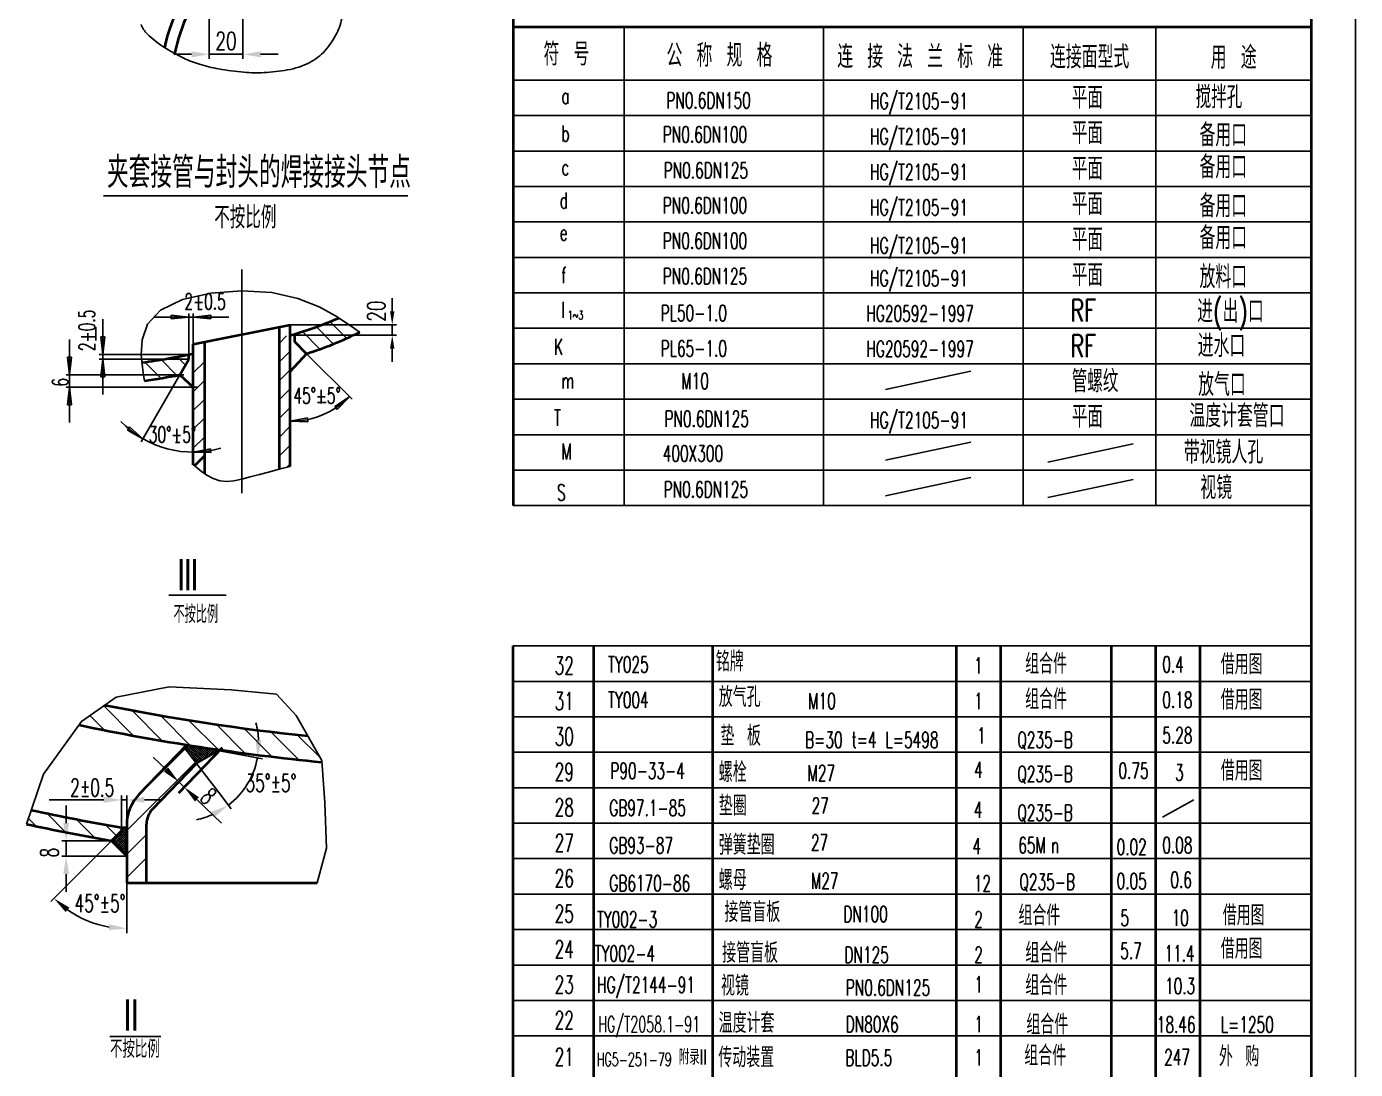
# Model space of a CAD drawing. Extents: x 1471 to 2065, y -218 to 623.
# Drawn here: x 1764.7 to 2064.6, y 14.1 to 249.5 of the extents above; entities that cross this region are included whole.
import ezdxf

# ---------------------------------------------------------------- set-up
doc = ezdxf.new("R2010")
doc.units = 0
doc.header["$LTSCALE"] = 10
doc.header["$MEASUREMENT"] = 0
doc.linetypes.add('CENTER', pattern=[2, 1.25, -0.25, 0.25, -0.25])
doc.layers.get('0').update_dxf_attribs({"linetype": 'CONTINUOUS', "lineweight": 25})
doc.layers.get('DEFPOINTS').update_dxf_attribs({"linetype": 'CONTINUOUS', "lineweight": 25})
doc.layers.add('1', color=1, linetype='CONTINUOUS', lineweight=40)
doc.layers.add('2', color=3, linetype='CENTER', lineweight=25)
doc.styles.add('HZ', font='txt', dxfattribs={"width": 0.5, "bigfont": 'hztxt'})
doc.styles.get("Standard").update_dxf_attribs({"font": 'txt.shx', "width": 0.7, "bigfont": 'hztxt.shx'})
doc.dimstyles.get("Standard").update_dxf_attribs({"dimtxt": 0.18, "dimasz": 0.18, "dimexe": 0.18, "dimexo": 0.0625, "dimgap": 0.09, "dimtad": 0, "dimtih": 1, "dimtoh": 1, "dimdec": 4, "dimzin": 0, "dimdsep": 46, "dimtxsty": 'Standard', "dimcen": 0.09, "dimadec": 0, "dimazin": 0, "dimtfac": 1, "dimtdec": 4, "dimtofl": 0, "dimtmove": 0, "dimatfit": 3, "dimfxl": 1, "dimtolj": 1, "dimtzin": 0, "dimarcsym": 0})
pattern_1 = [(45, (1561.761, -438.6425), (-0.26516504, 0.26516504), []), (135, (1561.761, -438.6425), (-0.26516504, -0.26516504), [])]

# ---------------------------------------------------------------- blocks, each defined once
blk = doc.blocks.new('*D157')
for p, q in [((-278.140252, 22.231628), (-284.546287, 20.755195)), ((-271.126042, 22.776512), (-278.140252, 22.231628)), ((-264.344278, 22.359547), (-271.126042, 22.776512)), ((-258.494925, 21.026955), (-264.344278, 22.359547)), ((-253.715323, 19.131022), (-258.494925, 21.026955)), ((-289.503525, 18.377508), (-292.413364, 15.207608)), ((-284.546287, 20.755195), (-289.503525, 18.377508)), ((-250.002154, 17.100551), (-253.715323, 19.131022)), ((-292.413364, 15.207608), (-293.645278, 11.669498)), ((-247.352102, 15.364345), (-250.002154, 17.100551)), ((-245.718245, 14.249614), (-247.352102, 15.364345)), ((-244.879237, 13.677184), (-245.718245, 14.249614)), ((-244.570128, 13.466289), (-244.879237, 13.677184)), ((-244.52597, 13.436161), (-244.570128, 13.466289)), ((-293.645278, 11.669498), (-293.810757, 8.265926)), ((-293.810757, 8.265926), (-293.521296, 5.499639)), ((-293.521296, 5.499639), (-293.279947, 3.742091)), ((-293.279947, 3.742091), (-293.103827, 2.459556)), ((-293.156011, 2.839566), (-293.11035, 2.507057))]:
    blk.add_line(p, q)
blk = doc.blocks.new('*D159')
for p, q in [((-247.475134, 12.020278), (-251.22831, 15.773453)), ((-253.511754, 9.571616), (-257.474737, 13.534599)), ((-250.44163, 10.744132), (-254.300254, 14.602757)), ((-244.607291, 13.395075), (-244.911225, 13.699009)), ((-289.387709, 3.021164), (-293.007314, 6.64077)), ((-285.773311, 3.649407), (-289.335602, 7.211697)), ((-283.862358, 5.981094), (-285.735926, 7.854663)), ((-293.073045, 2.463859), (-293.109412, 2.500226))]:
    blk.add_line(p, q)
blk = doc.blocks.new('*D161')
for p, q in [((-285.140176, 3.767848), (-293.848597, -11.315579)), ((-296.961156, -8.709143), (-296.448173, -7.976527)), ((-293.448597, -10.622758), (-296.961156, -8.709143)), ((-293.448597, -10.622758), (-296.448173, -7.976527)), ((-282.090597, -8.229753), (-282.090597, -14.466125)), ((-282.090597, -13.666125), (-278.169772, -12.87421)), ((-282.090597, -13.666125), (-278.091823, -13.765165)), ((-278.091823, -13.765165), (-278.169772, -12.87421))]:
    blk.add_line(p, q)
blk = doc.blocks.new('*D163')
for p, q in [((-261.019971, 12.57298), (-262.701981, 10.890969)), ((-260.201981, 9.148329), (-262.701981, 6.648329)), ((-281.94525, 8.618263), (-282.090597, 8.472916)), ((-279.590597, 6.730275), (-282.090597, 4.230275)), ((-260.201981, 4.905688), (-262.701981, 2.405688)), ((-279.590597, 2.487635), (-282.090597, -0.012365)), ((-260.201981, 0.663047), (-262.701981, -1.836953)), ((-279.590597, -1.755006), (-282.090597, -4.255006)), ((-260.201981, -3.579593), (-262.701981, -6.079593)), ((-279.590597, -5.997647), (-282.090597, -8.497647)), ((-260.201981, -7.822234), (-262.701981, -10.322234)), ((-279.590597, -10.240287), (-282.090597, -12.740287)), ((-260.201981, -12.064875), (-262.701981, -14.564875)), ((-260.201981, -16.307515), (-260.969865, -17.0754))]:
    blk.add_line(p, q)
blk = doc.blocks.new('*D162')
for p, q in [((-281.676776, -16.849857), (-282.090597, -16.517266)), ((-281.967983, -16.615812), (-282.07527, -16.529584)), ((-281.109687, -17.30563), (-281.676776, -16.849857)), ((-280.203915, -18.015056), (-281.109687, -17.30563)), ((-263.250767, -17.658709), (-265.108177, -18.138238)), ((-261.792519, -17.285518), (-263.250767, -17.658709)), ((-260.872989, -17.050656), (-261.792519, -17.285518)), ((-260.400798, -16.930051), (-260.872989, -17.050656)), ((-260.226833, -16.885618), (-260.400798, -16.930051)), ((-260.201981, -16.87927), (-260.226833, -16.885618)), ((-279.013286, -18.842134), (-280.203915, -18.015056)), ((-277.620784, -19.608877), (-279.013286, -18.842134)), ((-276.109393, -20.137302), (-277.620784, -19.608877)), ((-274.541734, -20.295113), (-276.109393, -20.137302)), ((-272.89897, -20.132777), (-274.541734, -20.295113)), ((-271.141901, -19.746451), (-272.89897, -20.132777)), ((-269.231326, -19.232293), (-271.141901, -19.746451)), ((-267.167459, -18.678101), (-269.231326, -19.232293)), ((-265.108177, -18.138238), (-267.167459, -18.678101))]:
    blk.add_line(p, q)
blk = doc.blocks.new('*D164')
blk.add_line((-279.590597, -14.482928), (-281.832428, -16.724759))
blk = doc.blocks.new('*D158')
for p, q in [((-283.090597, 16.836135), (-291.090597, 16.836135)), ((-283.090597, 16.836135), (-287.065522, 17.283314)), ((-287.065522, 17.283314), (-287.065522, 16.388956)), ((-283.090597, 16.836135), (-287.065522, 16.388956)), ((-283.090597, 8.380276), (-283.090597, 17.636135)), ((-282.090597, 16.836135), (-283.090597, 16.836135)), ((-282.090597, 8.590794), (-282.090597, 17.636135)), ((-282.090597, 16.836135), (-278.115672, 17.283314)), ((-282.090597, 16.836135), (-274.090597, 16.836135)), ((-282.090597, 16.836135), (-278.115672, 16.388956)), ((-278.115672, 17.283314), (-278.115672, 16.388956))]:
    blk.add_line(p, q)
blk = doc.blocks.new('*D165')
for p, q in [((-302.523173, 8.380276), (-302.523173, 16.380276)), ((-302.523173, 8.380276), (-302.970352, 12.355202)), ((-302.970352, 12.355202), (-302.075994, 12.355202)), ((-302.523173, 8.380276), (-302.075994, 12.355202)), ((-283.090597, 8.380276), (-303.323173, 8.380276)), ((-283.090597, 7.317823), (-303.323173, 7.317823)), ((-302.523173, 7.317823), (-302.970352, 3.342898)), ((-302.523173, 8.380276), (-302.523173, 7.317823)), ((-302.523173, 7.317823), (-302.523173, -0.682177)), ((-302.523173, 7.317823), (-302.075994, 3.342898)), ((-302.970352, 3.342898), (-302.075994, 3.342898))]:
    blk.add_line(p, q)
blk = doc.blocks.new('*D166')
for p, q in [((-309.982883, 3.767848), (-309.982883, 11.767848)), ((-309.982883, 3.767848), (-310.430062, 7.742773)), ((-310.430062, 7.742773), (-309.535704, 7.742773)), ((-309.982883, 3.767848), (-309.535704, 7.742773)), ((-284.250081, 3.767848), (-310.782883, 3.767848)), ((-309.982883, 3.767848), (-309.982883, 1.000134)), ((-281.078098, 1.000134), (-310.782883, 1.000134)), ((-309.982883, 1.000134), (-310.430062, -2.974792)), ((-309.982883, 1.000134), (-309.982883, -6.999866)), ((-309.982883, 1.000134), (-309.535704, -2.974792)), ((-310.430062, -2.974792), (-309.535704, -2.974792))]:
    blk.add_line(p, q)
blk = doc.blocks.new('*D160')
for p, q in [((-256.544868, 8.554441), (-246.262419, -1.728008)), ((-246.828104, -1.162322), (-250.160515, -3.374796)), ((-246.828104, -1.162322), (-249.585632, -4.059914)), ((-260.201981, -6.701964), (-256.281156, -5.910049)), ((-256.203207, -6.801004), (-256.281156, -5.910049)), ((-249.585632, -4.059914), (-250.160515, -3.374796)), ((-260.201981, -6.701964), (-256.203207, -6.801004))]:
    blk.add_line(p, q)
blk = doc.blocks.new('*D178')
at = {"color": 0, "lineweight": -2}
for p, q in [((1805.96, 264.75), (1805.96, 242.2)), ((1813.52, 264.48), (1813.52, 242.2)), ((1801.96, 243.2), (1797.96, 243.2)), ((1805.96, 243.2), (1813.52, 243.2)), ((1817.52, 243.2), (1821.52, 243.2))]:
    blk.add_line(p, q, dxfattribs=at)
at = {"color": 0}
for points in [[(1801.96, 243.86), (1801.96, 242.53), (1805.96, 243.2)], [(1817.52, 243.86), (1817.52, 242.53), (1813.52, 243.2)]]:
    blk.add_solid(points, dxfattribs=at)
at = {"layer": 'DEFPOINTS', "color": 0}
for p in [(1805.96, 264.75), (1813.52, 264.48), (1813.52, 243.2)]:
    blk.add_point(p, dxfattribs=at)
at = {"color": 0, "insert": (1809.74, 246.2), "char_height": 4, "attachment_point": 5}
blk.add_mtext('\\A1;20', dxfattribs=at)

msp = doc.modelspace()

# ---------------------------------------------------------------- hatches: boundary and pattern name
h = msp.add_hatch()
h.set_pattern_fill('ANSI31', color=0, scale=30, angle=90, style=0)
h.set_pattern_definition([(135, (1559.642, -444.9897), (-2.65165, -2.65165), [])])
h.paths.add_polyline_path([(1782.39159, 96.33986), (1777.10337, 92.66698), (1776.53241, 91.86892, 0.027457696), (1831.37726, 83.47326), (1831.35316, 83.81013), (1828.1924, 89.37903, -0.023175813)])
h.paths.add_polyline_path([(1783.91289, 65.71488), (1786.15493, 67.95692), (1786.15493, 68.70432, -0.009321612), (1765.82126, 72.64967), (1764.74082, 69.47201, 0.00873977)])
h = msp.add_hatch()
h.set_pattern_fill('ANSI37', color=0, scale=3, style=0)
h.set_pattern_definition(pattern_1)
h.paths.add_polyline_path([(1808.1108, 86.02606), (1800.88245, 87.37977), (1800.29673, 86.7722), (1803.0686, 83.16373)])
h = msp.add_hatch()
h.set_pattern_fill('ANSI31', color=0, scale=30, style=0)
h.set_pattern_definition([(45, (1561.761, -438.6425), (-2.65165, 2.65165), [])])
h.paths.add_polyline_path([(1803.0686, 83.16373), (1800.29673, 86.7722), (1790.14696, 76.24385, 0.194159023), (1787.34628, 69.30341), (1787.34628, 56.25817), (1791.79073, 56.25817), (1791.79073, 69.44755, -0.194159023), (1793.19107, 72.91777)])
h = msp.add_hatch()
h.set_pattern_fill('ANSI37', color=0, scale=3, style=0)
h.set_pattern_definition(pattern_1)
h.paths.add_polyline_path([(1783.91289, 65.71488), (1787.34628, 62.22097), (1787.34628, 68.70432), (1786.15493, 68.70432), (1786.15493, 67.95692)])

# ---------------------------------------------------------------- linework, layer by layer
for p, q in [((2064.56088, 622.69066), (2064.56088, -218.30934)), ((1899.56088, 249.36666), (1899.56088, 141.36666)), ((1944.56088, 249.36666), (1944.56088, 141.36666)), ((1989.56088, 249.36666), (1989.56088, 141.36666)), ((2019.56088, 249.36666), (2019.56088, 141.36666)), ((1874.56088, 237.36666), (2054.56088, 237.36666)), ((1874.56088, 229.36666), (1994.56088, 229.36666)), ((1874.56088, 229.36666), (2054.56088, 229.36666)), ((1874.56088, 221.36666), (2054.56088, 221.36666)), ((1874.56088, 213.36666), (1994.56088, 213.36666)), ((1874.56088, 213.36666), (2054.56088, 213.36666)), ((1782.09493, 211.2588), (1850.73937, 211.2588)), ((1874.56088, 205.36666), (2054.56088, 205.36666)), ((1874.56088, 197.36666), (2054.56088, 197.36666)), ((1874.56088, 189.36666), (2054.56088, 189.36666)), ((1847.23971, 185.18044), (1847.23971, 188.18044)), ((1803.34945, 185.61401), (1804.34945, 185.61401)), ((1780.34945, 181.61401), (1780.34945, 178.61401)), ((1824.23609, 182.18044), (1848.23971, 182.18044)), ((1847.23971, 182.18044), (1847.23971, 179.80955)), ((1874.56088, 181.36666), (2054.56088, 181.36666)), ((1824.23609, 179.80955), (1848.23971, 179.80955)), ((1847.23971, 176.80955), (1847.23971, 173.80955)), ((1874.56088, 173.36666), (2054.56088, 173.36666)), ((1874.56088, 165.36666), (2054.56088, 165.36666)), ((1830.34945, 164.61401), (1832.34945, 164.61401)), ((1874.56088, 157.36666), (2054.56088, 157.36666)), ((1798.34945, 155.61401), (1799.34945, 155.61401)), ((1874.56088, 149.36666), (2054.56088, 149.36666)), ((1874.56088, 141.36666), (2054.56088, 141.36666)), ((1796.86016, 121.12885), (1809.75009, 121.12885)), ((2054.56088, 109.69066), (1874.56088, 109.69066)), ((2054.56088, 101.69066), (1874.56088, 101.69066)), ((2054.56088, 93.69066), (1874.56088, 93.69066)), ((2054.56088, 85.69066), (1874.56088, 85.69066)), ((2054.56088, 77.69066), (1874.56088, 77.69066)), ((2028.12862, 75.00234), (2020.99788, 71.04082)), ((2054.56088, 69.69066), (1874.56088, 69.69066)), ((2054.56088, 61.69066), (1874.56088, 61.69066)), ((2054.56088, 61.69066), (1874.56088, 61.69066)), ((2054.56088, 53.69066), (1874.56088, 53.69066)), ((2054.56088, 53.69066), (1874.56088, 53.69066)), ((2054.56088, 45.69066), (1874.56088, 45.69066)), ((2054.56088, 37.69066), (1874.56088, 37.69066)), ((2054.56088, 29.69066), (1874.56088, 29.69066)), ((2054.56088, 29.69066), (1874.56088, 29.69066)), ((1783.49028, 21.58602), (1795.06474, 21.58602)), ((2054.56088, 21.69066), (1874.56088, 21.69066))]:
    msp.add_line(p, q)
at = {"linetype": 'Continuous'}
for p, q in [((1958.50198, 167.58114), (1977.77026, 171.68422)), ((1958.50198, 151.58114), (1977.77026, 155.68422)), ((1995.12919, 151.18329), (2014.39747, 155.28637)), ((1958.50198, 143.58114), (1977.77026, 147.68422)), ((1995.12919, 143.18329), (2014.39747, 147.28637))]:
    msp.add_line(p, q, dxfattribs=at)
at = {"color": 0}
for p, q in [((1800.88245, 87.37977), (1817.94587, 84.18417)), ((1800.29673, 86.7722), (1808.09061, 76.62598)), ((1803.0686, 83.16373), (1808.47178, 86.23098))]:
    msp.add_line(p, q, dxfattribs=at)
at = {"color": 0, "linetype": 'ByBlock'}
for p, q in [((1796.19932, 81.80155), (1793.31959, 84.57773)), ((1802.89774, 82.9865), (1798.385, 78.30544)), ((1804.12438, 81.80397), (1799.61164, 77.12291)), ((1799.07905, 79.02537), (1800.30569, 77.84284)), ((1786.15493, 68.70432), (1786.15493, 75.94836)), ((1787.33036, 68.70432), (1787.33036, 75.94836)), ((1803.18541, 75.06666), (1808.71449, 69.7364)), ((1808.09061, 76.62598), (1810.89877, 72.97028)), ((1782.15493, 74.94836), (1769.85493, 74.94836)), ((1773.66988, 69.71488), (1773.66988, 73.71488)), ((1787.33036, 74.94836), (1786.15493, 74.94836)), ((1791.33036, 74.94836), (1795.33036, 74.94836)), ((1783.91289, 65.71488), (1770.20667, 52.00866)), ((1783.91289, 65.71488), (1772.66988, 65.71488)), ((1773.66988, 65.71488), (1773.66988, 62.22097)), ((1787.34628, 62.22097), (1772.66988, 62.22097)), ((1773.66988, 58.22097), (1773.66988, 54.22097)), ((1787.34628, 56.25817), (1787.34628, 44.90921))]:
    msp.add_line(p, q, dxfattribs=at)
msp.add_lwpolyline([(1790.5715, 249.95954, 0.105909601), (1791.95754, 247.82151, 0.055483977), (1795.7279, 244.81138, 0.028221266), (1800.18793, 242.33731, 0.037952565), (1803.72034, 240.95026, 0.030253904), (1808.04827, 239.90119, 0.023315609), (1813.77534, 239.1484, 0.034156203), (1818.34592, 239.07624, 0.029677803), (1823.57251, 239.66322, 0.076113535), (1828.62683, 241.35563, 0.093020339), (1832.08059, 244.03916, 0.065204868), (1834.72037, 247.94351, 0.076754025), (1835.94789, 251.7614, 0.005532628)], format="xyb")
at = {"color": 0}
msp.add_lwpolyline([(1764.74082, 69.47201), (1768.57353, 80.7443), (1777.10337, 92.66698), (1784.95082, 98.11735), (1796.8926, 100.50188), (1810.88154, 99.82059), (1821.11735, 98.79864), (1825.55287, 94.02957), (1831.35316, 83.81013), (1832.03554, 74.27199), (1832.37674, 64.05255), (1830.32958, 56.25817)], dxfattribs=at)
for centre, radius, start, end in [((1824.23609, 179.29353), 18.91352, 270, 315), ((1802.34747, 176.13185), 22.716, 224.021307, 285.978693)]:
    msp.add_arc(centre, radius, start, end)
at = {"color": 0, "linetype": 'ByBlock'}
for centre, radius, start, end in [((1799.65317, 87.60999), 17.46035, 2.5474251, 15.7022194), ((1799.65317, 87.60999), 17.46035, 307.5299166, 349.3926309), ((1799.65317, 87.60999), 17.46035, 281.2203281, 294.3751223), ((1787.34628, 69.14827), 23.23906, 234.8741922, 260.1258078)]:
    msp.add_arc(centre, radius, start, end, dxfattribs=at)
for points in [[(1846.73971, 185.18044), (1847.73971, 185.18044), (1847.23971, 182.18044)], [(1846.73971, 176.80955), (1847.73971, 176.80955), (1847.23971, 179.80955)]]:
    msp.add_solid(points)
for points in [[(1817.76128, 88.33918), (1816.43125, 88.43289), (1816.81515, 84.39593)], [(1796.66201, 82.2815), (1795.73662, 81.32159), (1799.07905, 79.02537)], [(1782.15493, 75.61502), (1782.15493, 74.28169), (1786.15493, 74.94836)], [(1791.33036, 75.61502), (1791.33036, 74.28169), (1787.33036, 74.94836)], [(1803.64811, 75.54661), (1802.72272, 74.58671), (1800.30569, 77.84284)], [(1806.51633, 72.27773), (1807.2021, 71.13428), (1810.28959, 73.76332)], [(1773.00321, 69.71488), (1774.33655, 69.71488), (1773.66988, 65.71488)], [(1773.00321, 58.22097), (1774.33655, 58.22097), (1773.66988, 62.22097)], [(1773.54605, 49.63103), (1774.40422, 50.65148), (1770.91378, 52.71577)], [(1783.4185, 46.91765), (1783.30375, 45.58926), (1787.34628, 45.90921)]]:
    msp.add_solid(points, dxfattribs=at)
at = {"layer": '1'}
for p, q in [((1874.56088, 597.69066), (1874.56088, 141.36666)), ((2054.56088, 597.69066), (2054.56088, -208.30934)), ((1874.56088, 249.36666), (2054.56088, 249.36666)), ((1802.34747, 177.75759), (1824.23609, 182.18044)), ((1821.73609, 181.67529), (1821.73609, 149.56372)), ((1824.23609, 150.20271), (1824.23609, 182.18044)), ((1825.23609, 178.29353), (1825.23609, 180.09382)), ((1802.34747, 150.56471), (1802.34747, 177.75759)), ((1804.84747, 178.26275), (1804.84747, 148.64088)), ((1827.8932, 175.63642), (1825.23609, 178.29353)), ((1799.29789, 170.84983), (1801.34747, 174.3998)), ((1801.34747, 174.3998), (1801.34747, 175.46226)), ((1827.8932, 175.63642), (1824.23609, 171.61476)), ((1799.29789, 170.84983), (1802.34747, 168.08211)), ((1874.56088, -208.30934), (1874.56088, 109.69066)), ((1892.74421, -158.30934), (1892.74421, 109.69066)), ((1919.56088, -158.30934), (1919.56088, 109.69066)), ((1974.56088, -158.30934), (1974.56088, 109.69066)), ((1984.56088, -158.30934), (1984.56088, 109.69066)), ((2009.56088, -158.30934), (2009.56088, 109.69066)), ((2019.56088, -151.42772), (2019.56088, 109.69066)), ((2029.56088, -158.30934), (2029.56088, 109.69066)), ((1787.34628, 69.30341), (1787.34628, 56.25817)), ((1791.79073, 56.25817), (1791.79073, 69.44755)), ((1787.34628, 56.25817), (1830.32958, 56.25817))]:
    msp.add_line(p, q, dxfattribs=at)
at = {"layer": '1', "color": 1}
for p, q in [((1790.14696, 76.24385), (1800.88245, 87.37977)), ((1799.06967, 76.56072), (1808.94721, 86.80668)), ((1793.19107, 72.91777), (1803.0686, 83.16373))]:
    msp.add_line(p, q, dxfattribs=at)
at = {"layer": '1', "color": 0}
for p, q in [((1786.15493, 67.95692), (1783.91289, 65.71488)), ((1786.15493, 68.70432), (1786.15493, 67.95692)), ((1786.15493, 68.70432), (1787.34628, 68.70432)), ((1783.91289, 65.71488), (1787.34628, 62.22097))]:
    msp.add_line(p, q, dxfattribs=at)
at = {"layer": '1'}
for centre, radius, start, end in [((1840.96113, 234.49758), 46.26525, 139.16176, 167.2113445), ((1839.78292, 234.49758), 42.58433, 142.587949, 167.9428474), ((1801.77535, 260.72456), 83.97454, 285.513822, 293.450623), ((1804.41583, 250.67446), 78.62502, 287.373489, 296.837571), ((1768.09007, 335.92191), 163.86993, 277.968322, 282.099093), ((1768.09007, 335.92191), 167.99619, 277.953032, 280.70574), ((1880.33889, 586.65234), 500, 258.7030113, 264.0135658), ((1880.33889, 586.65234), 505.55556, 258.1510942, 264.4423539), ((1881.79073, 615.96639), 555.55556, 257.9511813, 260.0874754), ((1881.79073, 615.96639), 558.88889, 257.9108593, 259.9138162)]:
    msp.add_arc(centre, radius, start, end, dxfattribs=at)
at = {"layer": '1', "color": 1}
for centre, radius in [((1797.34628, 69.30341), 10), ((1796.79073, 69.44755), 5)]:
    msp.add_arc(centre, radius, 136.0488707, 180, dxfattribs=at)
at = {"layer": '2', "linetype": 'Continuous'}
msp.add_line((1813.29178, 144.19647), (1813.29178, 194.61791), dxfattribs=at)
at = {"layer": 'DEFPOINTS', "color": 0, "linetype": 'ByBlock'}
for p in [(1800.88245, 87.37977), (1800.88245, 87.37977), (1800.88245, 87.37977), (1800.29673, 86.7722), (1802.89774, 82.9865), (1804.12438, 81.80397), (1800.30569, 77.84284), (1787.33036, 74.94836), (1787.34628, 69.30341), (1786.15493, 68.70432), (1786.15493, 67.95692), (1787.33036, 68.70432), (1783.91289, 65.71488), (1783.91289, 65.71488), (1773.66988, 62.22097), (1787.34628, 62.22097), (1787.34628, 56.25817), (1781.33157, 46.70106)]:
    msp.add_point(p, dxfattribs=at)

# ---------------------------------------------------------------- block references
for name in ['*D157', '*D165', '*D158', '*D159', '*D166', '*D163', '*D160', '*D161', '*D162']:
    msp.add_blockref(name, (2084.43807, 167.08198))
at = {"layer": '1'}
msp.add_blockref('*D164', (2084.43807, 167.08198), dxfattribs=at)

# ---------------------------------------------------------------- texts
at = {"style": 'HZ', "width": 0.7}
for s, height, p in [('符 号', 5.111111, (1881.37981, 240.67061)), ('公 称 规 格', 5.111111, (1909.13405, 240.37762)), ('连 接 法 兰 标 准', 5.1111106, (1947.64784, 240.1176)), ('连接面型式', 5.111111, (1995.64404, 240.03097)), ('用 途', 5.111111, (2031.9194, 239.93075)), ('平面', 5, (2000.57398, 230.92616)), ('平面', 5, (2000.57398, 222.92616)), ('备用口', 5.111111, (2029.38758, 222.41912)), ('平面', 5, (2000.57398, 214.92616)), ('备用口', 5.111111, (2029.38758, 215.21912)), ('平面', 5, (2000.57398, 206.92616)), ('备用口', 5.111111, (2029.38758, 206.41912)), ('不按比例', 5, (1807.0978, 203.89758)), ('平面', 5, (2000.57398, 198.92616)), ('备用口', 5.111111, (2029.38758, 199.21912)), ('平面', 5, (2000.57398, 190.92616)), ('放料口', 5.111111, (2029.38758, 190.41912)), ('RF', 5, (2000.23952, 182.88356)), (' 进(出)口', 5.111111, (2025.6635, 182.63173)), (' 进水口', 5.111111, (2025.78219, 174.87073)), ('RF', 5, (2000.23952, 174.88356)), ('管螺纹', 5, (2000.57398, 166.92616)), ('放气口', 5.111111, (2029.08361, 166.10545)), ('平面', 5, (2000.57398, 158.92616)), ('温度计套管口', 5.111111, (2027.10507, 159.03756)), ('带视镜人孔', 5.111111, (2025.85167, 150.84974)), ('视镜', 5.111111, (2029.58742, 142.84974)), ('铭牌', 4.5, (1920.24812, 103.93428)), ('组合件', 4.5, (1990.04255, 103.42065)), ('借用图', 4.5, (2034.17129, 103.29921)), ('放气孔 ', 4.5, (1920.90933, 95.93428)), ('组合件', 4.5, (1990.04255, 95.42065)), ('借用图', 4.5, (2034.17129, 95.29921)), ('垫 板 ', 4.5, (1921.3176, 87.17012)), ('借用图', 4.5, (2034.17129, 79.29921)), ('螺栓 ', 4.5, (1920.91976, 78.95082)), ('垫圈', 4.5, (1920.91976, 71.37352)), ('弹簧垫圈', 4.5, (1920.91976, 62.565)), ('螺母', 4.5, (1920.91976, 54.61675)), ('接管盲板', 4.5, (1922.1887, 47.39079)), ('组合件', 4.5, (1988.5327, 46.641)), ('借用图', 4.5, (2034.62315, 46.65615)), ('接管盲板', 4.5, (1921.67878, 38.2034)), ('组合件', 4.5, (1990.08607, 38.2034)), ('借用图', 4.5, (2034.17129, 39.11416)), ('视镜 ', 4.5, (1921.41702, 30.7799)), ('组合件', 4.5, (1990.08607, 30.88923)), ('温度计套', 4.5, (1920.89061, 22.36726)), ('组合件', 4.5, (1990.31722, 22.01762)), ('附录II', 3.4, (1911.87172, 15.23491)), ('传动装置', 4.5, (1920.81613, 14.59332)), ('组合件', 4.5, (1989.85493, 15.00535)), ('外 购', 4.5, (2033.77514, 14.80807))]:
    msp.add_text(s, height=height, dxfattribs=at).set_placement(p)
for s, height, width, p in [('a', 3.6, 0.63, (1885.42237, 232.01161)), ('PN0.6DN150', 3.6, 0.63, (1909.08159, 230.99421)), ('HG/T2105-91', 3.6, 0.63, (1955.0647, 230.8457)), ('搅拌孔', 5, 0.7, (2028.5264, 231.03992)), ('b', 3.6, 0.63, (1885.42237, 223.53079)), ('PN0.6DN100', 3.6, 0.63, (1908.28559, 223.30907)), ('HG/T2105-91', 3.6, 0.63, (1955.0647, 222.8457)), ('HG/T2105-91', 3.6, 0.63, (1955.0647, 214.8457)), ('c', 3.6, 0.63, (1885.42237, 215.91051)), ('PN0.6DN125', 3.6, 0.63, (1908.47392, 215.22344)), ('d', 3.6, 0.63, (1885.03512, 208.42412)), ('PN0.6DN100', 3.6, 0.63, (1908.28559, 207.30907)), ('HG/T2105-91', 3.6, 0.63, (1955.0647, 206.8457)), ('e', 3.6, 0.63, (1885.03512, 201.16294)), ('PN0.6DN100', 3.6, 0.63, (1908.28559, 199.30907)), ('HG/T2105-91', 3.6, 0.63, (1955.0647, 198.23623)), ('f', 3.6, 0.63, (1885.42237, 191.53079)), ('PN0.6DN125', 3.6, 0.63, (1908.28559, 191.30907)), ('HG/T2105-91', 3.6, 0.63, (1955.0647, 190.8457)), ('2+0.5', 3.6, 0.63, (1800.34945, 185.61401)), ('l', 3.6, 0.63, (1885.42237, 183.76367)), ('PL50-1.0', 3.6, 0.63, (1907.79566, 183.01682)), ('HG20592-1997', 3.6, 0.63, (1954.2321, 182.90868)), ('1~3', 2, 0.63, (1886.88537, 183.33877)), ('K', 3.6, 0.63, (1883.78468, 175.37454)), ('PL65-1.0', 3.6, 0.63, (1907.79566, 175.01682)), ('HG20592-1997', 3.6, 0.63, (1954.2321, 174.90868)), ('M10', 3.6, 0.63, (1912.47544, 167.66713)), ('45%%d', 3.6, 0.63, (1824.97722, 164.37394)), ('+5%%d', 3.6, 0.63, (1829.97722, 164.37394)), ('m', 3.6, 0.63, (1885.42237, 167.76367)), ('T', 3.6, 0.63, (1883.78468, 159.37454)), ('PN0.6DN125', 3.6, 0.63, (1908.66229, 159.1389)), ('HG/T2105-91', 3.6, 0.63, (1955.0647, 158.8457)), ('30%%d', 3.6, 0.63, (1792.34945, 155.61401)), ('+5%%d', 3.6, 0.63, (1797.34945, 155.61401)), ('M', 3.6, 0.63, (1885.42237, 151.76367)), ('400X300', 3.6, 0.63, (1908.28559, 151.30907)), ('S', 3.6, 0.63, (1884.43201, 142.52772)), ('PN0.6DN125', 3.6, 0.63, (1908.47392, 143.22344)), ('不按比例', 4, 0.63, (1797.8816, 114.85594)), ('32', 4, 0.63, (1883.902, 103.25095)), ('TY025', 3.6, 0.63, (1895.96187, 103.7)), ('1', 3.6, 0.63, (1978.52676, 103.45481)), ('0.4', 3.6, 0.63, (2020.98974, 103.73457)), ('31', 4, 0.63, (1883.902, 95.25095)), ('TY004', 3.6, 0.63, (1895.96187, 95.7)), ('M10', 3.6, 0.63, (1941.08967, 95.45481)), ('1', 3.6, 0.63, (1978.52676, 95.45481)), ('0.18', 3.6, 0.63, (2020.98974, 95.73457)), ('30', 4, 0.63, (1883.902, 87.25095)), (' B=30 t=4 L=5498', 3.6, 0.63, (1938.3797, 86.69066)), ('1', 3.6, 0.63, (1979.20314, 87.6486)), ('Q235-B', 3.6, 0.63, (1988.2902, 86.69066)), ('5.28', 3.6, 0.63, (2020.98974, 87.72635)), ('29', 4, 0.63, (1883.902, 79.25095)), ('P90-33-4', 3.6, 0.63, (1896.45224, 79.70398)), ('  M27', 3.6, 0.63, (1936.91242, 79.19055)), ('4', 3.6, 0.63, (1978.51868, 79.93187)), ('Q235-B', 3.6, 0.63, (1988.2902, 78.99079)), ('0.75', 3.6, 0.63, (2011.09136, 79.74648)), ('3', 3.6, 0.63, (2023.87676, 79.33405)), ('2%%P0.5', 4, 0.63, (1774.57868, 75.71634)), ('35%%d%%P5%%D', 4, 0.63, (1814.16478, 76.78853)), ('28', 4, 0.63, (1883.902, 71.25095)), ('27', 3.6, 0.63, (1941.87155, 71.85299)), ('GB97.1-85', 3.6, 0.63, (1896.20705, 71.34061)), ('4', 3.6, 0.63, (1978.44872, 70.93273)), ('Q235-B', 3.6, 0.63, (1988.2902, 70.26219)), ('27', 4, 0.63, (1883.902, 63.25095)), ('GB93-87', 3.6, 0.63, (1896.20705, 62.8821)), ('27', 3.6, 0.63, (1941.7292, 63.52393)), ('4', 3.6, 0.63, (1978.16698, 62.71781)), ('65M', 3.6, 0.63, (1988.50145, 62.90981)), ('0.02', 3.6, 0.63, (2010.67893, 62.53331)), ('0.08', 3.6, 0.63, (2020.98974, 62.94574)), ('n', 3.6, 0.63, (1995.89805, 62.90981)), ('26', 4, 0.63, (1883.902, 55.25095)), ('GB6170-86', 3.6, 0.63, (1896.20705, 54.33357)), ('M27', 3.6, 0.63, (1941.72846, 54.85647)), ('12', 3.6, 0.63, (1978.44872, 54.30936)), ('Q235-B', 3.6, 0.63, (1988.75249, 54.65486)), ('0.05', 3.6, 0.63, (2010.67893, 54.83077)), ('0.6', 3.6, 0.63, (2022.80589, 55.11991)), ('45%%D%%P5%%D', 4, 0.63, (1775.59919, 49.63017)), ('25', 4, 0.63, (1883.902, 47.25095)), ('DN100', 3.6, 0.63, (1949.03164, 47.39079)), ('TY002-3', 3.6, 0.63, (1893.44437, 46.19252)), ('2', 3.6, 0.63, (1978.56961, 46.18987)), ('5', 3.6, 0.63, (2011.54322, 46.51117)), ('10', 3.6, 0.63, (2023.09133, 46.51117)), ('24', 4, 0.63, (1883.902, 39.25095)), ('TY002-4', 3.6, 0.63, (1892.94369, 38.46379)), ('5.7', 3.6, 0.63, (2011.50379, 39.07477)), ('11.4', 3.6, 0.63, (2021.48177, 38.4965)), ('DN125', 3.6, 0.63, (1949.27262, 38.2034)), ('2', 3.6, 0.63, (1978.56961, 38.2034)), ('23', 4, 0.63, (1883.902, 31.25095)), ('HG/T2144-91', 3.6, 0.63, (1893.48076, 31.39646)), (' PN0.6DN125', 3.6, 0.63, (1947.55364, 30.7799)), ('1', 3.6, 0.63, (1978.56961, 31.50981)), ('10.3', 3.6, 0.63, (2021.61199, 31.15032)), ('22', 4, 0.63, (1883.902, 23.25095)), ('HG/T2058.1-91', 3.6, 0.58, (1893.72148, 22.52357)), ('DN80X6', 3.6, 0.63, (1949.55463, 22.51235)), ('1', 3.6, 0.63, (1978.56961, 22.51235)), ('18.46', 3.6, 0.63, (2019.75244, 22.43578)), ('L=1250', 3.6, 0.63, (2034.18757, 22.43578)), ('不按比例', 4, 0.7, (1783.57946, 16.74037)), ('21', 4, 0.63, (1883.902, 14.96174)), ('BLD5.5', 3.6, 0.63, (1949.47227, 14.9727)), ('1', 3.6, 0.63, (1978.56961, 14.99577)), ('247', 3.6, 0.63, (2021.40217, 15.06547)), ('HG5-251-79', 3.06, 0.6, (1893.38567, 14.8462))]:
    msp.add_text(s, height=height, dxfattribs=dict(width=width)).set_placement(p)
at = {"width": 0.63}
for s, height, rotation, p in [('2+0.5', 3.6, 90, (1780.14205, 176.22424)), ('6', 3.6, 90, (1774.14205, 168.22424)), ('8', 4, 316.0060017, (1803.61378, 75.11093)), ('8', 4, 90, (1771.91038, 61.96889))]:
    msp.add_text(s, height=height, rotation=rotation, dxfattribs=at).set_placement(p)
at = {"color": 1, "width": 0.63}
msp.add_text('III', height=7, dxfattribs=at).set_placement((1798.82767, 122.31079))
at = {"insert": (1843.63261, 185.24332), "char_height": 4, "attachment_point": 5, "rotation": 90}
msp.add_mtext('\\A1;20', dxfattribs=at)
at = {"layer": '1', "style": 'HZ', "width": 0.7}
msp.add_text('夹套接管与封头的焊接接头节点', height=7, dxfattribs=at).set_placement((1782.87393, 213.03863))
at = {"layer": '1', "width": 0.7}
msp.add_text('II', height=7, dxfattribs=at).set_placement((1786.6836, 22.93869))

# ---------------------------------------------------------------- dimensions: what is measured, and where the dimension line sits
dim = msp.add_linear_dim(base=(1813.51684, 243.19566), p1=(1805.95875, 264.75161), p2=(1813.51684, 264.47734), text='20', dimstyle='Standard', override={"dimtxt": 4, "dimasz": 4, "dimexe": 1, "dimexo": 0, "dimgap": 1, "dimtad": 1, "dimtih": 0, "dimtoh": 0, "dimtofl": 1, "dimatfit": 0})
dim.commit()
dim.dimension.update_dxf_attribs({"geometry": '*D178', "text_midpoint": (1809.7378, 243.19566), "dimtype": 160})

doc.saveas('drawing.dxf')
